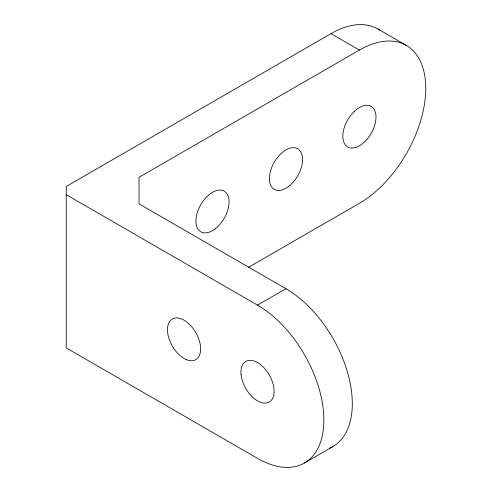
<?xml version="1.0" encoding="UTF-8"?>
<svg xmlns="http://www.w3.org/2000/svg" width="492" height="492" viewBox="0 0 492 492"><rect width="100%" height="100%" fill="white"/><g stroke="black" fill="none" stroke-linecap="round" stroke-linejoin="round"><path stroke-width="0.74" d="M379.695 30.117A93.837 54.175 -60 0 0 330.975 33.641L66.242 186.486L66.242 347.924L257.519 458.359A93.837 54.175 60 0 0 323.871 420.051A93.837 54.175 60 0 0 257.519 305.126L66.242 194.691M248.552 267.291L359.412 203.288A93.837 54.175 -60 0 0 425.758 88.369A93.837 54.175 -60 0 0 359.412 50.061L139.033 177.292L139.033 203.885L285.957 288.712A93.837 54.175 60 0 1 348.053 374.191A93.837 54.175 60 0 1 329.702 448.187M257.519 305.126L285.957 288.712M304.437 463.009L332.875 446.588M377.893 28.991L406.331 45.412M330.975 33.641L359.412 50.061M354.283 111.42L351.878 113.953A23.456 13.542 -60 0 0 342.819 136.253A23.456 13.542 -60 0 0 351.878 148.086L354.283 147.852A23.456 13.542 -60 0 0 375.999 117.096A23.456 13.542 -60 0 0 354.283 111.42M215.084 228.915L212.489 230.65A23.456 13.542 -60 0 1 195.902 221.074A23.456 13.542 -60 0 1 212.489 192.341L215.084 191.081A23.456 13.542 -60 0 1 229.075 201.923A23.456 13.542 -60 0 1 215.084 228.915M288.546 186.505L285.95 188.239A23.456 13.542 -60 0 1 269.364 178.664A23.456 13.542 -60 0 1 285.95 149.931L288.546 148.67A23.456 13.542 -60 0 1 302.537 159.506A23.456 13.542 -60 0 1 288.546 186.505M186.653 359.75L184.057 358.483A23.456 13.542 60 0 1 167.471 329.757A23.456 13.542 60 0 1 184.057 320.175L186.653 321.909A23.456 13.542 60 0 1 200.65 348.908A23.456 13.542 60 0 1 186.653 359.75M241.025 374.221A23.456 13.542 60 0 0 267.267 402.868A23.456 13.542 60 0 0 264.265 368.139A23.456 13.542 60 0 0 241.025 374.221"/></g></svg>
